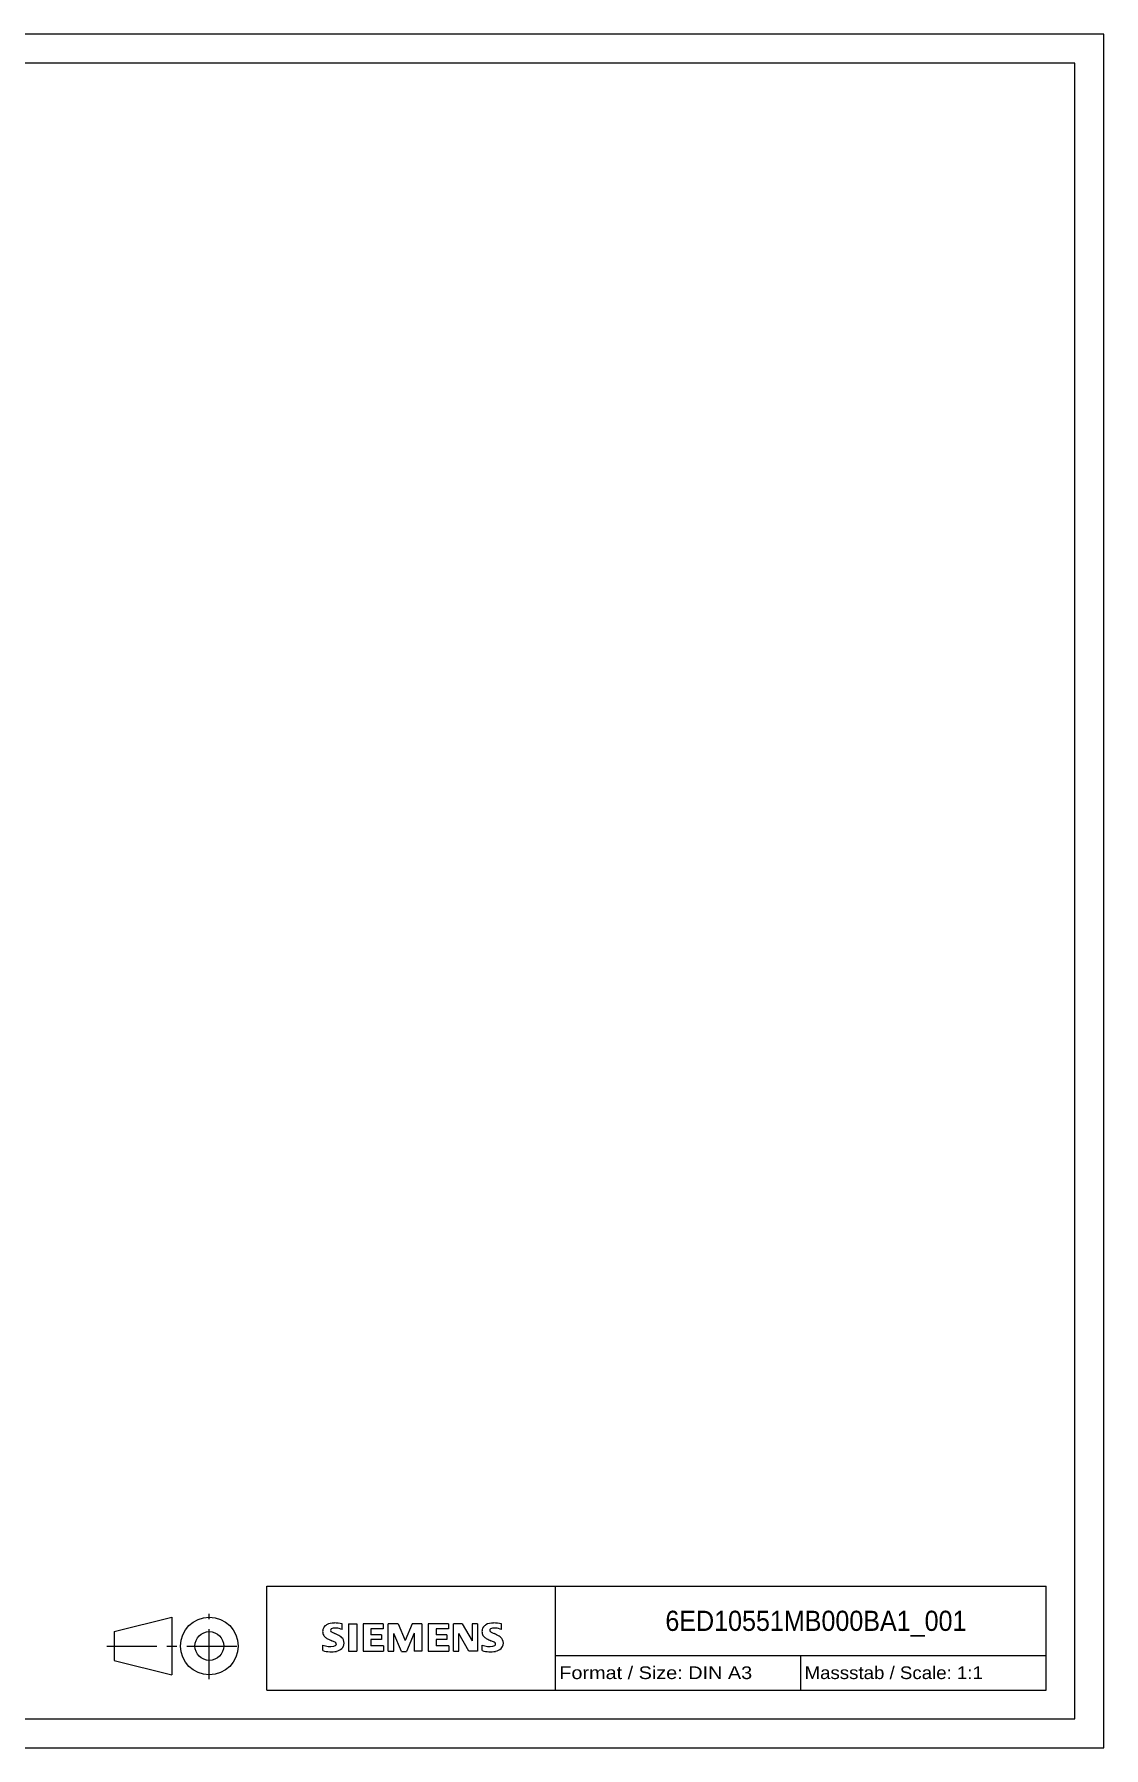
# Model space of a CAD drawing. Extents: x 0 to 420, y 0 to 297.
# Drawn here: x 234.7 to 420, y 0 to 297 of the extents above; entities that cross this region are included whole.
import ezdxf
from ezdxf.enums import TextEntityAlignment as Align

# ---------------------------------------------------------------- set-up
doc = ezdxf.new("R2010")
doc.units = 0
doc.header["$LTSCALE"] = 23.1
doc.linetypes.add('CENTER', pattern=[0.6, 0.375, -0.075, 0.075, -0.075])
doc.layers.add('90000_FRAME', color=7, linetype='CONTINUOUS')
doc.layers.add('91000_TIP', color=7, linetype='CONTINUOUS')

msp = doc.modelspace()

# ---------------------------------------------------------------- linework, layer by layer
at = {"layer": '90000_FRAME', "color": 7, "linetype": 'CONTINUOUS'}
for p, q in [((420, 297), (0, 297)), ((420, 0), (420, 297)), ((415, 292), (5, 292)), ((415, 5), (415, 292)), ((275, 28), (410, 28)), ((275, 10), (275, 28)), ((325, 10), (325, 28)), ((410, 10), (410, 28)), ((284.89, 20.92), (285.17, 21.19)), ((288.03, 20.5), (288.03, 21.45)), ((289.12, 21.5), (290.55, 21.5)), ((289.12, 21.5), (289.12, 16.74)), ((290.55, 21.5), (290.55, 16.74)), ((295.16, 21.5), (291.64, 21.5)), ((291.64, 21.5), (291.64, 16.74)), ((295.16, 21.5), (295.16, 20.62)), ((297.73, 21.5), (296.02, 21.5)), ((296.02, 16.74), (296.02, 21.5)), ((297.73, 21.5), (298.96, 18.6)), ((300.15, 21.5), (298.96, 18.6)), ((301.86, 21.5), (300.15, 21.5)), ((301.86, 21.5), (301.86, 16.74)), ((306.47, 21.5), (302.96, 21.5)), ((302.96, 21.5), (302.96, 16.74)), ((306.47, 21.5), (306.47, 20.62)), ((308.85, 21.5), (307.3, 21.5)), ((307.3, 16.74), (307.3, 21.5)), ((308.85, 21.5), (310.54, 18.55)), ((311.49, 21.5), (310.54, 21.5)), ((310.54, 21.5), (310.54, 18.55)), ((311.49, 21.5), (311.49, 16.74)), ((315.62, 20.5), (315.62, 21.45)), ((295.16, 20.62), (293.02, 20.62)), ((293.02, 20.62), (293.02, 19.55)), ((294.87, 19.55), (293.02, 19.55)), ((294.87, 18.76), (293.02, 18.76)), ((293.02, 18.76), (293.02, 17.65)), ((294.87, 19.55), (294.87, 18.76)), ((298.3, 16.7), (296.97, 19.79)), ((296.97, 16.74), (296.97, 19.79)), ((300.48, 19.83), (299.15, 16.7)), ((300.48, 19.83), (300.48, 16.74)), ((306.47, 20.62), (304.33, 20.62)), ((304.33, 20.62), (304.33, 19.55)), ((306.19, 19.55), (304.33, 19.55)), ((306.19, 18.76), (304.33, 18.76)), ((304.33, 18.76), (304.33, 17.65)), ((306.19, 19.55), (306.19, 18.76)), ((309.97, 16.74), (308.26, 19.79)), ((308.26, 16.74), (308.26, 19.79)), ((284.7, 16.84), (284.7, 17.79)), ((289.12, 16.74), (290.55, 16.74)), ((291.64, 16.74), (295.21, 16.74)), ((295.21, 17.65), (293.02, 17.65)), ((295.21, 17.65), (295.21, 16.74)), ((296.02, 16.74), (296.97, 16.74)), ((298.3, 16.7), (299.15, 16.7)), ((301.86, 16.74), (300.48, 16.74)), ((302.96, 16.74), (306.52, 16.74)), ((306.52, 17.65), (304.33, 17.65)), ((306.52, 17.65), (306.52, 16.74)), ((307.3, 16.74), (308.26, 16.74)), ((311.49, 16.74), (309.97, 16.74)), ((312.3, 16.84), (312.3, 17.79)), ((325, 16), (410, 16)), ((367.5, 10), (367.5, 16)), ((275, 10), (410, 10)), ((5, 5), (415, 5)), ((0, 0), (420, 0))]:
    msp.add_line(p, q, dxfattribs=at)
for centre, radius, start, end in [((285.79, 20.25), 1.12, 142.8139, 167.1523), ((286.14, 19.94), 1.58, 121.2141, 141.5255), ((286.52, 19.25), 2.37, 86.2218, 120.4273), ((286.25, 12.56), 9.07, 78.6827, 87.3148), ((313.39, 20.25), 1.12, 142.8139, 167.1523), ((313.73, 19.94), 1.58, 121.2141, 141.5255), ((314.11, 19.25), 2.37, 86.2218, 120.4273), ((313.84, 12.56), 9.07, 78.6827, 87.3148), ((285.96, 20.14), 1.31, 164.1975, 195.8025), ((285.9, 20.1), 1.24, 194.7952, 225.7177), ((286.5, 20.81), 2.17, 227.3119, 242.704), ((290.36, 28.34), 10.63, 242.862, 247.1042), ((286.31, 20.37), 0.303, 154.44, 221.8202), ((286.39, 20.29), 0.41, 102.8288, 149.226), ((286.72, 20.75), 0.866, 222.776, 239.0362), ((279.56, 2.55), 17.33, 65.3415, 67.3998), ((287.62, 22.35), 2.7, 240.0482, 251.378), ((286.8, 18.55), 2.2, 84.04, 103.3428), ((284.21, 13.42), 6.86, 59.902, 68.2036), ((286.69, 17.98), 0.34, 305.5032, 72.4653), ((286.46, 16.13), 4.64, 70.2626, 82.9524), ((286.89, 18.06), 1.5, 25.9563, 59.4835), ((286.96, 18.14), 1.41, 335.3868, 24.3915), ((313.56, 20.14), 1.31, 164.1975, 195.8025), ((313.49, 20.1), 1.24, 194.7952, 225.7177), ((314.1, 20.81), 2.17, 227.3119, 242.704), ((317.95, 28.34), 10.63, 242.862, 247.1042), ((313.9, 20.37), 0.303, 154.44, 221.8202), ((313.98, 20.29), 0.41, 102.8288, 149.226), ((314.31, 20.75), 0.866, 222.776, 239.0362), ((307.16, 2.55), 17.33, 65.3415, 67.3998), ((315.21, 22.35), 2.7, 240.0482, 251.378), ((314.4, 18.55), 2.2, 84.04, 103.3428), ((311.8, 13.42), 6.86, 59.902, 68.2036), ((314.28, 17.98), 0.34, 305.5032, 72.4653), ((314.06, 16.13), 4.64, 70.2626, 82.9524), ((314.48, 18.06), 1.5, 25.9563, 59.4835), ((314.55, 18.14), 1.41, 335.3868, 24.3915), ((285.95, 20.8), 3.26, 247.53, 280.758), ((286.13, 21.38), 4.76, 252.5939, 280.9817), ((286.41, 18.7), 1.11, 277.71, 295.6885), ((286.58, 18.76), 2.1, 282.4058, 311.8644), ((286.95, 18.19), 1.43, 315.8905, 333.5229), ((313.54, 20.8), 3.26, 247.53, 280.758), ((313.72, 21.38), 4.76, 252.5939, 280.9817), ((314, 18.7), 1.11, 277.71, 295.6885), ((314.17, 18.76), 2.1, 282.4058, 311.8644), ((314.55, 18.19), 1.43, 315.8905, 333.5229)]:
    msp.add_arc(centre, radius, start, end, dxfattribs=at)
at = {"layer": '91000_TIP', "color": 7, "linetype": 'CONTINUOUS'}
for p, q in [((248.51, 20.13), (258.51, 22.63)), ((258.51, 22.63), (258.51, 12.63)), ((248.51, 20.13), (248.51, 15.13)), ((248.51, 15.13), (258.51, 12.63))]:
    msp.add_line(p, q, dxfattribs=at)
at = {"layer": '91000_TIP', "color": 7, "linetype": 'CENTER'}
for p, q in [((265.01, 11.91), (265.01, 23.19)), ((247.23, 17.63), (270.83, 17.63))]:
    msp.add_line(p, q, dxfattribs=at)
at = {"layer": '91000_TIP', "color": 7, "linetype": 'CONTINUOUS'}
for radius in [5, 2.5]:
    msp.add_circle((265.01, 17.63), radius, dxfattribs=at)

# ---------------------------------------------------------------- texts
at = {"layer": '90000_FRAME', "color": 7, "linetype": 'CONTINUOUS'}
for s, height, p, p2 in [('6ED10551MB000BA1_001', 3.5, (344.04, 20.25), (396.21, 20.25)), ('Format / Size: DIN A3', 2.2, (325.66, 11.9), (359.08, 11.9)), ('Massstab / Scale: 1:1', 2.2, (368.16, 11.9), (399.06, 11.9))]:
    msp.add_text(s, height=height, dxfattribs=at).set_placement(p, p2, align=Align.FIT)

doc.saveas('drawing.dxf')
